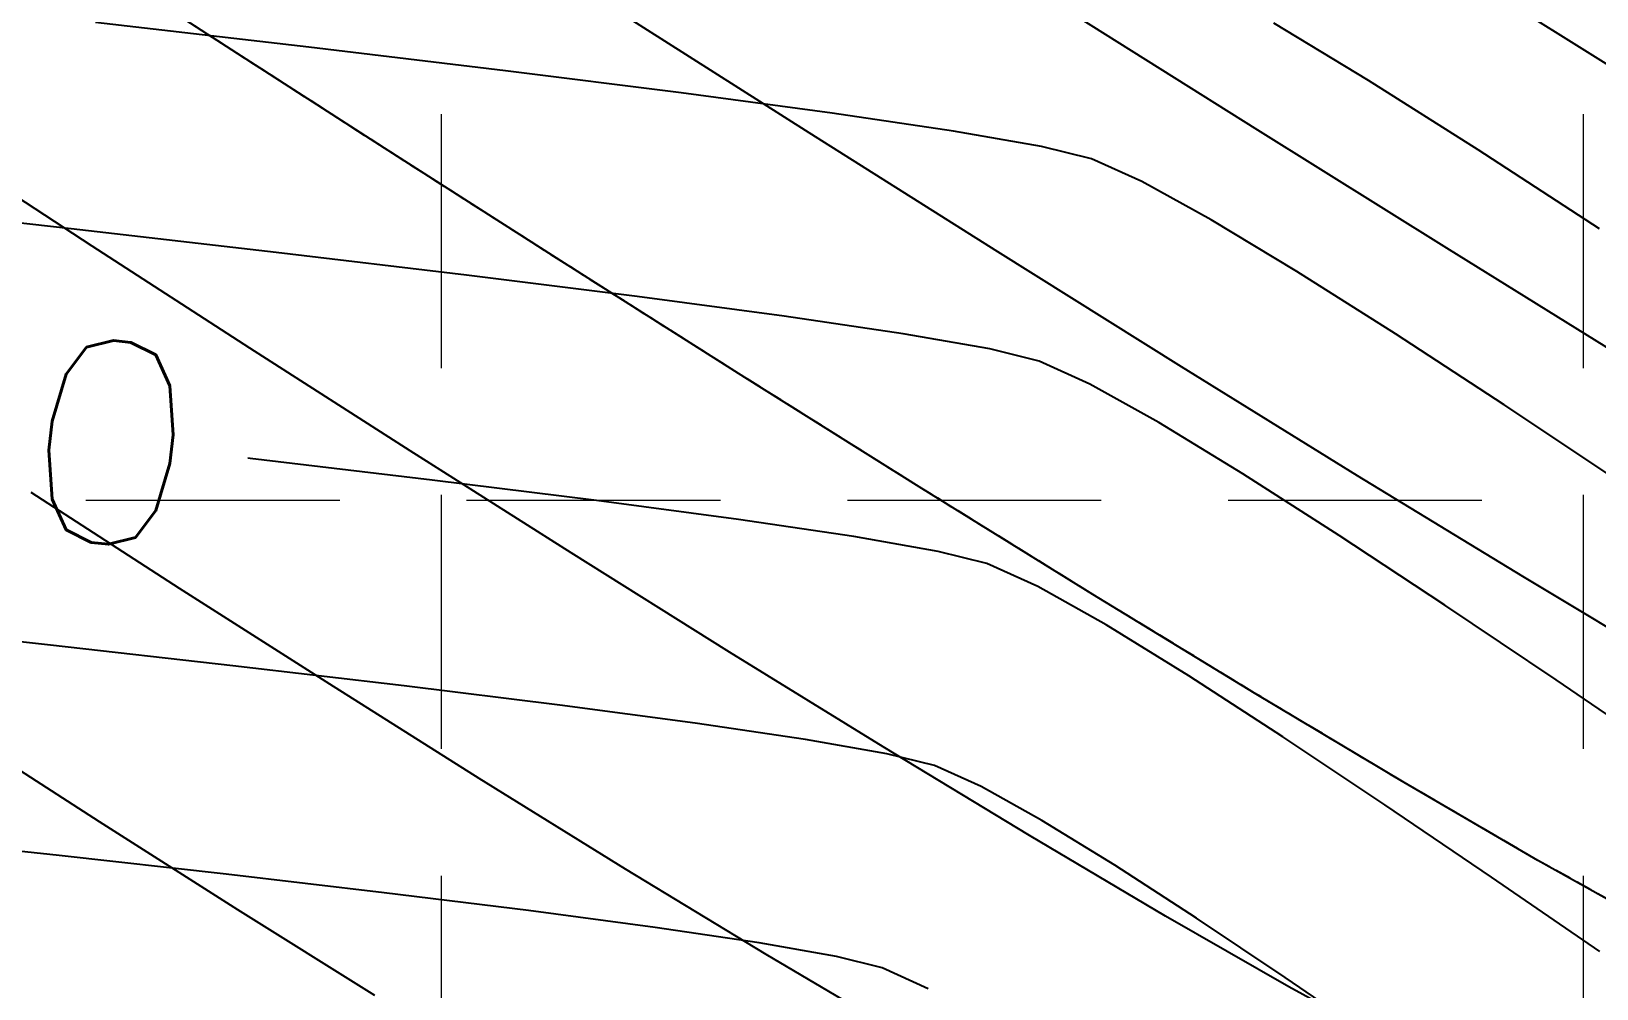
# Model space of a CAD drawing. Header units: inches. Extents: x 2547543 to 2548696, y 7125653 to 7126375.
# Drawn here: x 2547933.13 to 2547957.79, y 7125790.6 to 7125805.68 of the extents above; entities that cross this region are included whole.
import ezdxf

# ---------------------------------------------------------------- set-up
doc = ezdxf.new("R2010")
doc.units = ezdxf.units.IN
doc.header["$MEASUREMENT"] = 0
doc.linetypes.add('DASHED2', pattern=[0.375, 0.25, -0.125])
doc.linetypes.add('HIDDEN', pattern=[0.375, 0.25, -0.125])
for name, color, linetype in [('CONT-MJR', 6, 'Continuous'), ('CONT-MNR', 14, 'Continuous'), ('GRID', 254, 'HIDDEN'), ('V-100YR-LINE', 2, 'DASHED2'), ('V-TOPO-MAJR-E', 6, 'Continuous'), ('V-TOPO-MINR-E', 14, 'Continuous')]:
    doc.layers.add(name, color=color, linetype=linetype)
doc.styles.add('L100', font='simplex', dxfattribs={"height": 4})

msp = doc.modelspace()

# ---------------------------------------------------------------- linework, layer by layer
at = {"layer": 'CONT-MJR', "color": 35, "extrusion": (-0.5324782153111639, -0.8464437076492669, 0), "elevation": -7388321.236948129}
msp.add_lwpolyline([(-1637637.141182686, 565.0000000000005), (-1637640.776946147, 565.0000000000005)], dxfattribs=at)
at = {"layer": 'CONT-MJR', "color": 35, "extrusion": (-0.5297660379130557, -0.8481438233424228, 0), "elevation": -7393525.429310606}
msp.add_lwpolyline([(-1613975.370794759, 565), (-1613978.882345465, 565)], dxfattribs=at)
at = {"layer": 'CONT-MJR', "color": 35, "extrusion": (-0.526392381449514, -0.8502417660594601, 0), "elevation": -7399879.027962423}
msp.add_lwpolyline([(-1584586.568865162, 565.0000000000009), (-1584589.89739196, 565.0000000000009)], dxfattribs=at)
at = {"layer": 'CONT-MJR', "color": 35, "extrusion": (-0.5430028500733179, -0.8397308526023406, 0), "elevation": -7367283.952243068}
msp.add_lwpolyline([(-1729747.07227406, 570), (-1729749.652395786, 570)], dxfattribs=at)
at = {"layer": 'CONT-MJR', "color": 35, "elevation": 570}
for points in [[(2547936.38092264, 7125791.838080369), (2547934.199580304, 7125793.224731404)], [(2547938.540953381, 7125790.492199296), (2547936.38092264, 7125791.838080369)]]:
    msp.add_lwpolyline(points, dxfattribs=at)
at = {"layer": 'CONT-MNR', "color": 35, "extrusion": (-0.5438518198138433, -0.8391812665242062, 0), "elevation": -7365542.175721648}
msp.add_lwpolyline([(-1737202.280273827, 567), (-1737205.480437733, 567)], dxfattribs=at)
at = {"layer": 'CONT-MNR', "color": 35}
for points, elevation in [([(2547958.686657796, 7125804.707278117), (2547955.452975307, 7125806.730426876)], 564), ([(2547938.692299325, 7125803.840220992), (2547935.906412904, 7125805.633171231)], 567), ([(2547948.355362921, 7125802.20900735), (2547945.383946968, 7125804.083351876)], 566), ([(2547941.529329559, 7125802.02807397), (2547938.692299325, 7125803.840220992)], 567), ([(2547952.404388465, 7125795.254288017), (2547949.85503306, 7125796.809837192)], 567), ([(2547954.758762642, 7125793.846234544), (2547952.404388465, 7125795.254288017)], 567), ([(2547952.943588368, 7125790.626840469), (2547950.998727834, 7125791.742279536)], 568), ([(2547946.798665327, 7125789.900352286), (2547944.708375855, 7125791.135188663)], 569)]:
    msp.add_lwpolyline(points, dxfattribs=dict(at, elevation=elevation))
at = {"layer": 'CONT-MNR', "color": 35, "extrusion": (-0.5362160276840746, -0.8440807850287267, 0), "elevation": -7381003.457172578}
msp.add_lwpolyline([(-1670298.619737624, 566.0000000000005), (-1670302.16895936, 566.0000000000005)], dxfattribs=at)
at = {"layer": 'CONT-MNR', "color": 35, "extrusion": (-0.5462183961743816, -0.8376428019631558, 0), "elevation": -7360605.473488284}
msp.add_lwpolyline([(-1757985.654512483, 568.0000000000009), (-1757988.515977033, 568.0000000000009)], dxfattribs=at)
at = {"layer": 'CONT-MNR', "color": 35, "extrusion": (-0.5429136820106748, -0.8397885054498019, 0), "elevation": -7367475.138457553}
msp.add_lwpolyline([(-1728966.846577515, 568), (-1728969.803677091, 568)], dxfattribs=at)
at = {"layer": 'CONT-MNR', "color": 35, "extrusion": (0.5303104131103685, 0.847803553747394, 0), "elevation": 7392483.981013859}
msp.add_lwpolyline([(1618724.025071792, 566.0000000000009), (1618727.442759952, 566.0000000000009)], dxfattribs=at)
at = {"layer": 'CONT-MNR', "color": 35, "extrusion": (-0.5350529831667579, -0.8448185042980256, 0), "elevation": -7383293.127483541}
msp.add_lwpolyline([(-1660130.120304906, 567), (-1660133.480729689, 567)], dxfattribs=at)
at = {"layer": 'CONT-MNR', "color": 35, "extrusion": (-0.5393542512443736, -0.8420789699693378, 0), "elevation": -7374727.328296792}
msp.add_lwpolyline([(-1697764.09082846, 568), (-1697767.094046401, 568)], dxfattribs=at)
at = {"layer": 'CONT-MNR', "color": 35, "extrusion": (-0.5263727148078029, -0.850253941540916, 0), "elevation": -7399911.892001163}
msp.add_lwpolyline([(-1584418.041546672, 566), (-1584421.304297218, 566)], dxfattribs=at)
at = {"layer": 'CONT-MNR', "color": 35, "extrusion": (-0.5312528395069456, -0.8472133264507868, 0), "elevation": -7390675.597093992}
msp.add_lwpolyline([(-1626945.887033927, 567), (-1626949.182122364, 567)], dxfattribs=at)
at = {"layer": 'CONT-MNR', "color": 35, "extrusion": (0.5353724958983351, 0.8446160610807655, 0), "elevation": 7382660.859654708}
msp.add_lwpolyline([(1662923.548798464, 568.0000000000009), (1662926.548635453, 568.0000000000009)], dxfattribs=at)
at = {"layer": 'CONT-MNR', "color": 35, "extrusion": (-0.5213554206243429, -0.8533396307365636, 0), "elevation": -7409116.057076096}
msp.add_lwpolyline([(-1540800.570656721, 566.0000000000009), (-1540803.619068973, 566.0000000000009)], dxfattribs=at)
at = {"layer": 'CONT-MNR', "color": 35, "extrusion": (-0.5433330689454672, -0.8395172280485376, 0), "elevation": -7366606.860636031}
msp.add_lwpolyline([(-1732645.383749576, 569), (-1732648.16721152, 569)], dxfattribs=at)
at = {"layer": 'CONT-MNR', "color": 35, "extrusion": (-0.5266519222098596, -0.8500810272160295, 0), "elevation": -7399387.360686598}
msp.add_lwpolyline([(-1586850.757116206, 567), (-1586853.927533541, 567)], dxfattribs=at)
at = {"layer": 'CONT-MNR', "color": 35, "extrusion": (-0.5307617034253547, -0.8475210995467994, 0), "elevation": -7391613.545292046}
msp.add_lwpolyline([(-1622663.160040639, 568), (-1622666.107022992, 568)], dxfattribs=at)
at = {"layer": 'CONT-MNR', "color": 35, "extrusion": (-0.5385592080672241, -0.8425876686766811, 0), "elevation": -7376322.707532898}
msp.add_lwpolyline([(-1690801.728553222, 569.0000000000009), (-1690804.536110885, 569.0000000000009)], dxfattribs=at)
at = {"layer": 'CONT-MNR', "color": 35, "extrusion": (0.5146740433798109, 0.8573859277309585, 0), "elevation": 7420925.28898642}
msp.add_lwpolyline([(1482877.868145872, 566.0000000000005), (1482880.642884195, 566.0000000000005)], dxfattribs=at)
at = {"layer": 'CONT-MNR', "color": 35, "extrusion": (-0.5252391424299345, -0.8509546658074488, 0), "elevation": -7402009.260807153}
msp.add_lwpolyline([(-1574559.137835696, 568), (-1574561.982528177, 568)], dxfattribs=at)
at = {"layer": 'CONT-MNR', "color": 35, "extrusion": (-0.5330976861019044, -0.8460536963294915, 0), "elevation": -7387105.292994717}
msp.add_lwpolyline([(-1643050.033544935, 569), (-1643052.817517869, 569)], dxfattribs=at)
at = {"layer": 'CONT-MNR', "color": 35, "extrusion": (0.5183853110815282, 0.8551471623381015, 0), "elevation": 7414420.933192687}
msp.add_lwpolyline([(1515035.194634907, 568), (1515037.887661847, 568)], dxfattribs=at)
at = {"layer": 'CONT-MNR', "color": 35, "extrusion": (-0.5266329227422241, -0.8500927976897479, 0), "elevation": -7399415.266519123}
msp.add_lwpolyline([(-1586689.360748364, 569.0000000000005), (-1586692.073505888, 569.0000000000005)], dxfattribs=at)
at = {"layer": 'CONT-MNR', "color": 35, "extrusion": (0.50273601442217, 0.8644399920196381, 0), "elevation": 7440769.79592091}
msp.add_lwpolyline([(1379836.765437918, 567.0000000000009), (1379839.206518804, 567.0000000000009)], dxfattribs=at)
at = {"layer": 'CONT-MNR', "color": 35, "extrusion": (-0.5095299408697461, -0.8604529268689095, 0), "elevation": -7429665.68262354}
msp.add_lwpolyline([(-1438412.350719891, 568.0000000000005), (-1438414.842802464, 568.0000000000005)], dxfattribs=at)
at = {"layer": 'CONT-MNR', "color": 35, "extrusion": (0.5187109767110597, 0.8549496608803695, 0), "elevation": 7413839.602821306}
msp.add_lwpolyline([(1517861.615204853, 569.0000000000005), (1517864.20919219, 569.0000000000005)], dxfattribs=at)
at = {"layer": 'CONT-MNR', "color": 35, "extrusion": (0.4870193586633254, 0.8733911748392946, 0), "elevation": 7464508.707391309}
msp.add_lwpolyline([(1245033.827990447, 567), (1245035.908085542, 567)], dxfattribs=at)
at = {"layer": 'CONT-MNR', "color": 35, "extrusion": (-0.4801257811669291, -0.8771996547302365, 0), "elevation": -7474078.974961359}
msp.add_lwpolyline([(-1186210.405579283, 568.0000000000009), (-1186212.348759156, 568.0000000000009)], dxfattribs=at)
at = {"layer": 'GRID', "color": 252, "linetype": 'HIDDEN', "lineweight": 0, "ltscale": 16}
for p, q in [((2547939.583313596, 7126356.376313465), (2547939.583313596, 7125726.296813901)), ((2547957.583313596, 7126356.376313465), (2547957.583313596, 7125726.296813901)), ((2547561.986892405, 7125798.2968139), (2548677.986892388, 7125798.2968139))]:
    msp.add_line(p, q, dxfattribs=at)
at = {"layer": 'V-100YR-LINE', "color": 5}
for p, q in [((2547935.906412904, 7125805.633171231, 567), (2547933.220895304, 7125807.373586195, 567)), ((2547938.692299325, 7125803.840220992, 567), (2547935.906412904, 7125805.633171231, 567)), ((2547941.529329559, 7125802.02807397, 567), (2547938.692299325, 7125803.840220992, 567)), ((2547944.368278598, 7125800.230068665, 567), (2547941.529329559, 7125802.02807397, 567)), ((2547947.159921435, 7125798.479543576, 567), (2547944.368278598, 7125800.230068665, 567)), ((2547949.85503306, 7125796.809837192, 567), (2547947.159921435, 7125798.479543576, 567)), ((2547952.404388465, 7125795.254288017, 567), (2547949.85503306, 7125796.809837192, 567)), ((2547954.758762642, 7125793.846234544, 567), (2547952.404388465, 7125795.254288017, 567)), ((2547956.868930583, 7125792.619015269, 567), (2547954.758762642, 7125793.846234544, 567)), ((2547958.685667281, 7125791.60596869, 567), (2547956.868930583, 7125792.619015269, 567))]:
    msp.add_line(p, q, dxfattribs=at)
at = {"layer": 'V-TOPO-MAJR-E', "color": 35, "extrusion": (-0.1135010681913761, -0.993537874224942, 0), "elevation": -7368944.665549944}
msp.add_lwpolyline([(1722685.698660636, 570), (1722685.66014898, 570)], dxfattribs=at)
at = {"layer": 'V-TOPO-MAJR-E', "color": 35, "extrusion": (-0.1178381762724403, -0.9930328112468315, 0), "elevation": -7376396.364632595}
msp.add_lwpolyline([(1690496.355619029, 570), (1690493.470008643, 570)], dxfattribs=at)
at = {"layer": 'V-TOPO-MAJR-E', "color": 35, "elevation": 570}
for points in [[(2547942.030535141, 7125798.28867623), (2547939.44349385, 7125798.611300661)], [(2547946.087597463, 7125797.720954962), (2547944.268705242, 7125797.989786356)], [(2547947.416805113, 7125797.488505974), (2547946.087597463, 7125797.720954962)], [(2547948.185921502, 7125797.298763318), (2547947.416805113, 7125797.488505974)], [(2547948.986332401, 7125796.933992839), (2547948.185921502, 7125797.298763318)], [(2547951.369325641, 7125795.525171285), (2547950.064380108, 7125796.328581429)], [(2547954.456954258, 7125793.494923583), (2547952.850430019, 7125794.566404603)]]:
    msp.add_lwpolyline(points, dxfattribs=at)
at = {"layer": 'V-TOPO-MAJR-E', "color": 35, "extrusion": (-0.1323670059560711, -0.9912007746840321, 0), "elevation": -7400360.241909599}
msp.add_lwpolyline([(1582303.788036565, 570), (1582301.529997469, 570)], dxfattribs=at)
at = {"layer": 'V-TOPO-MAJR-E', "color": 35, "extrusion": (0.4896526081853232, 0.8719176126775455, 0), "elevation": 7460717.717792822}
msp.add_lwpolyline([(1267562.220331395, 570), (1267563.456741454, 570)], dxfattribs=at)
at = {"layer": 'V-TOPO-MAJR-E', "color": 35, "extrusion": (0.5434130809088007, 0.8394654391320737, 0), "elevation": 7366449.173314322}
msp.add_lwpolyline([(1733331.620779062, 570), (1733333.385121356, 570)], dxfattribs=at)
at = {"layer": 'V-TOPO-MAJR-E', "color": 35, "extrusion": (-0.5617491816665244, -0.8273075950920492, 0), "elevation": -7326534.410525432}
msp.add_lwpolyline([(-1894964.558170753, 570.0000000000005), (-1894966.590311071, 570.0000000000005)], dxfattribs=at)
at = {"layer": 'V-TOPO-MAJR-E', "color": 35, "extrusion": (0.5654426252788457, 0.8247876317681826, 0), "elevation": 7317988.407464407}
msp.add_lwpolyline([(1927701.959062972, 570.0000000000009), (1927704.026440019, 570.0000000000009)], dxfattribs=at)
at = {"layer": 'V-TOPO-MINR-E', "color": 35, "extrusion": (-0.1152439674653391, -0.9933372176470827, 0), "elevation": -7371962.168185691}
msp.add_lwpolyline([(1709755.056181607, 568), (1709751.67356699, 568)], dxfattribs=at)
at = {"layer": 'V-TOPO-MINR-E', "color": 35}
for points, elevation in [([(2547954.196769296, 7125804.907785382), (2547952.705368886, 7125805.808225707)], 567), ([(2547957.838445916, 7125802.572320161), (2547955.926372543, 7125803.814875934)], 567), ([(2547951.719733788, 7125802.710220763), (2547950.626478318, 7125803.314740479)], 568), ([(2547936.985669801, 7125802.198924641), (2547933.753032128, 7125802.571285052)], 569), ([(2547942.674285669, 7125801.503505239), (2547939.982447522, 7125801.840901537)], 569), ([(2547954.621997611, 7125800.913247328), (2547953.067466463, 7125801.897200741)], 568), ([(2547944.992104624, 7125801.193025251), (2547942.674285669, 7125801.503505239)], 569), ([(2547946.866824768, 7125800.915751071), (2547944.992104624, 7125801.193025251)], 569), ([(2547955.399961647, 7125796.642229895), (2547953.737905208, 7125797.738493484)], 569), ([(2547957.156326258, 7125795.461833761), (2547955.399961647, 7125796.642229895)], 569), ([(2547943.585974314, 7125794.780606013), (2547941.453762057, 7125795.064591397)], 571), ([(2547945.328488878, 7125794.522936764), (2547943.585974314, 7125794.780606013)], 571), ([(2547948.092665492, 7125793.781543328), (2547947.36119286, 7125794.111548493)], 571), ([(2547949.05241941, 7125793.246666374), (2547948.092665492, 7125793.781543328)], 571), ([(2547950.198705978, 7125792.543127439), (2547949.05241941, 7125793.246666374)], 571), ([(2547944.596049819, 7125791.320667149), (2547942.956546017, 7125791.563705196)], 572), ([(2547945.81259874, 7125791.105538606), (2547944.596049819, 7125791.320667149)], 572)]:
    msp.add_lwpolyline(points, dxfattribs=dict(at, elevation=elevation))
at = {"layer": 'V-TOPO-MINR-E', "color": 35, "extrusion": (-0.1193343536653699, -0.9928541242474991, 0), "elevation": -7378941.786997396}
msp.add_lwpolyline([(1679379.99000397, 568.0000000000005), (1679376.868187541, 568.0000000000005)], dxfattribs=at)
at = {"layer": 'V-TOPO-MINR-E', "color": 35, "extrusion": (-0.1249513834541726, -0.9921628655482366, 0), "elevation": -7388327.870500182}
msp.add_lwpolyline([(1637595.638248588, 568.0000000000005), (1637592.844608313, 568.0000000000005)], dxfattribs=at)
at = {"layer": 'V-TOPO-MINR-E', "color": 35, "extrusion": (0.5341776164685328, 0.8453722695144413, 0), "elevation": 7385017.966712892}
msp.add_lwpolyline([(1652473.613152477, 567.0000000000009), (1652475.659118864, 567.0000000000009)], dxfattribs=at)
at = {"layer": 'V-TOPO-MINR-E', "color": 35, "extrusion": (-0.1331913285421624, -0.9910903440157078, 0), "elevation": -7401680.204966129}
msp.add_lwpolyline([(1576149.072751001, 568.0000000000005), (1576146.674593785, 568.0000000000005)], dxfattribs=at)
at = {"layer": 'V-TOPO-MINR-E', "color": 35, "extrusion": (-0.1465097170721343, -0.9892092310545042, 0), "elevation": -7422210.29337352}
msp.add_lwpolyline([(1476453.803032964, 568.0000000000009), (1476451.867505857, 568.0000000000009)], dxfattribs=at)
at = {"layer": 'V-TOPO-MINR-E', "color": 35, "extrusion": (-0.1717740007825548, -0.9851363827689823, 0), "elevation": -7457560.046923788}
msp.add_lwpolyline([(1286049.468317357, 568), (1286048.062117542, 568)], dxfattribs=at)
at = {"layer": 'V-TOPO-MINR-E', "color": 35, "extrusion": (-0.2380691822184383, -0.9712481992147239, 0), "elevation": -7527512.319188571}
msp.add_lwpolyline([(778257.4361749033, 568), (778256.6240628031, 568)], dxfattribs=at)
at = {"layer": 'V-TOPO-MINR-E', "color": 35, "extrusion": (0.4127165401335626, 0.9108595157872489, 0), "elevation": 7542187.123850963}
msp.add_lwpolyline([(620111.8158481042, 568), (620112.6843679133, 568)], dxfattribs=at)
at = {"layer": 'V-TOPO-MINR-E', "color": 35, "extrusion": (-0.1112097793082952, -0.9937969536007848, 0), "elevation": -7364956.037670583}
msp.add_lwpolyline([(1739669.870392851, 569.0000000000009), (1739666.449756476, 569.0000000000009)], dxfattribs=at)
at = {"layer": 'V-TOPO-MINR-E', "color": 35, "extrusion": (0.5165406399176202, 0.8562626742498445, 0), "elevation": 7417679.496620916}
msp.add_lwpolyline([(1499049.164494334, 568.0000000000005), (1499050.738465402, 568.0000000000005)], dxfattribs=at)
at = {"layer": 'V-TOPO-MINR-E', "color": 35, "extrusion": (-0.1186257867674806, -0.9929390327274863, 0), "elevation": -7377738.172366675}
msp.add_lwpolyline([(1684645.211893023, 569.0000000000005), (1684642.19380468, 569.0000000000005)], dxfattribs=at)
at = {"layer": 'V-TOPO-MINR-E', "color": 35, "extrusion": (-0.1719131542005242, -0.9851121090580639, 0), "elevation": -7457738.351454611}
msp.add_lwpolyline([(1284995.783247538, 569), (1284994.400113882, 569)], dxfattribs=at)
at = {"layer": 'V-TOPO-MINR-E', "color": 35, "extrusion": (-0.5461722578186036, -0.8376728865072146, 0), "elevation": -7360712.348391417}
msp.add_lwpolyline([(-1757560.224928014, 568), (-1757562.270656023, 568)], dxfattribs=at)
at = {"layer": 'V-TOPO-MINR-E', "color": 35, "extrusion": (-0.2386417519341075, -0.97110767386208, 0), "elevation": -7527966.550083841}
msp.add_lwpolyline([(773819.3249449099, 569), (773818.5204165508, 569)], dxfattribs=at)
at = {"layer": 'V-TOPO-MINR-E', "color": 35, "extrusion": (-0.413658817638722, -0.9104319758168289, 0), "elevation": -7541538.190874891}
msp.add_lwpolyline([(-627915.0775347762, 569.0000000000005), (-627915.9517124053, 569.0000000000005)], dxfattribs=at)
at = {"layer": 'V-TOPO-MINR-E', "color": 35, "extrusion": (-0.486742886241956, -0.8735452837104957, 0), "elevation": -7464905.534134093}
msp.add_lwpolyline([(-1242681.739751799, 569), (-1242682.98269278, 569)], dxfattribs=at)
at = {"layer": 'V-TOPO-MINR-E', "color": 35, "extrusion": (-0.5535597270696452, -0.8328094791526931, 0), "elevation": -7344879.630339656}
msp.add_lwpolyline([(-1822591.409903405, 568), (-1822593.601391299, 568)], dxfattribs=at)
at = {"layer": 'V-TOPO-MINR-E', "color": 35, "extrusion": (0.5204027761396331, 0.8539209275958537, 0), "elevation": 7410830.053263679}
msp.add_lwpolyline([(1532535.708956672, 569.0000000000009), (1532537.262679864, 569.0000000000009)], dxfattribs=at)
at = {"layer": 'V-TOPO-MINR-E', "color": 35, "extrusion": (0.539152976314107, 0.8422078532830479, 0), "elevation": 7375139.657568041}
msp.add_lwpolyline([(1695988.411455431, 569), (1695990.214874637, 569)], dxfattribs=at)
at = {"layer": 'V-TOPO-MINR-E', "color": 35, "extrusion": (-0.1088873588995751, -0.9940540946406666, 0), "elevation": -7360864.444762991}
msp.add_lwpolyline([(1756874.54820311, 571.0000000000005), (1756871.547437986, 571.0000000000005)], dxfattribs=at)
at = {"layer": 'V-TOPO-MINR-E', "color": 35, "extrusion": (-0.1124188904879916, -0.9936609044646213, 0), "elevation": -7367060.759157301}
msp.add_lwpolyline([(1730710.646909307, 571.0000000000009), (1730707.75210161, 571.0000000000009)], dxfattribs=at)
at = {"layer": 'V-TOPO-MINR-E', "color": 35, "extrusion": (-0.116955668270477, -0.9931371363811777, 0), "elevation": -7374887.915620365}
msp.add_lwpolyline([(1697050.685477541, 571.0000000000005), (1697047.967641815, 571.0000000000005)], dxfattribs=at)
at = {"layer": 'V-TOPO-MINR-E', "color": 35, "extrusion": (-0.5621553335257322, -0.8270316686733181, 0), "elevation": -7325606.216448995}
msp.add_lwpolyline([(-1898560.487170043, 569.0000000000005), (-1898562.66577868, 569.0000000000005)], dxfattribs=at)
at = {"layer": 'V-TOPO-MINR-E', "color": 35, "extrusion": (-0.1231031698064051, -0.9923938782477527, 0), "elevation": -7385255.069187801}
msp.add_lwpolyline([(1651353.541005107, 571), (1651351.071116905, 571)], dxfattribs=at)
at = {"layer": 'V-TOPO-MINR-E', "color": 35, "extrusion": (-0.172940212404834, -0.9849323240372259, 0), "elevation": -7459067.566392613}
msp.add_lwpolyline([(1277218.597179718, 571), (1277217.295558456, 571)], dxfattribs=at)
at = {"layer": 'V-TOPO-MINR-E', "color": 35, "extrusion": (-0.2408460872700679, -0.9705633221210757, 0), "elevation": -7529697.558168699}
msp.add_lwpolyline([(756724.6250104264, 571), (756723.8515471076, 571)], dxfattribs=at)
at = {"layer": 'V-TOPO-MINR-E', "color": 35, "extrusion": (-0.1073292591044945, -0.9942235312745722, 0), "elevation": -7358098.59764942}
msp.add_lwpolyline([(1768409.454557705, 572), (1768406.73047233, 572)], dxfattribs=at)
at = {"layer": 'V-TOPO-MINR-E', "color": 35, "extrusion": (-0.111126274670808, -0.993806294545264, 0), "elevation": -7364799.998614512}
msp.add_lwpolyline([(1740292.267761006, 572), (1740289.617307167, 572)], dxfattribs=at)
at = {"layer": 'V-TOPO-MINR-E', "color": 35, "extrusion": (-0.5435227783087297, -0.8393944182918777, 0), "elevation": -7366219.457600012}
msp.add_lwpolyline([(-1734293.847715129, 571.0000000000009), (-1734295.385812777, 571.0000000000009)], dxfattribs=at)
at = {"layer": 'V-TOPO-MINR-E', "color": 35, "extrusion": (-0.1159524420340918, -0.9932547665057192, 0), "elevation": -7373166.690822408}
msp.add_lwpolyline([(1704499.249692741, 572.0000000000009), (1704496.742785995, 572.0000000000009)], dxfattribs=at)
at = {"layer": 'V-TOPO-MINR-E', "color": 35, "extrusion": (-0.1224402340115504, -0.9924758884200647, 0), "elevation": -7384147.063681813}
msp.add_lwpolyline([(1656286.352688948, 572), (1656284.059204637, 572)], dxfattribs=at)
at = {"layer": 'V-TOPO-MINR-E', "color": 35, "extrusion": (-0.1317903492855425, -0.9912776118904304, 0), "elevation": -7399431.936301501}
msp.add_lwpolyline([(1586608.2500813, 572), (1586606.239816872, 572)], dxfattribs=at)
at = {"layer": 'V-TOPO-MINR-E', "color": 35, "extrusion": (-0.5558676829893957, -0.8312707856095994, 0), "elevation": -7339786.36147306}
msp.add_lwpolyline([(-1842958.012031203, 571), (-1842959.689109215, 571)], dxfattribs=at)
at = {"layer": 'V-TOPO-MINR-E', "color": 35, "extrusion": (-0.2428365176606806, -0.9700672274076854, 0), "elevation": -7531230.709155772}
msp.add_lwpolyline([(741277.1785675895, 572), (741276.4323662352, 572)], dxfattribs=at)
at = {"layer": 'V-TOPO-MINR-E', "color": 35, "extrusion": (0.4117582399611366, 0.911293120693944, 0), "elevation": 7542822.230218195}
msp.add_lwpolyline([(612176.1845541256, 572), (612176.9787588678, 572)], dxfattribs=at)
at = {"layer": 'V-TOPO-MINR-E', "color": 35, "extrusion": (-0.5633185399678201, -0.8262398093341445, 0), "elevation": -7322921.109666244}
msp.add_lwpolyline([(-1908868.188997742, 571), (-1908869.95046297, 571)], dxfattribs=at)

# ---------------------------------------------------------------- texts
at = {"layer": 'V-TOPO-MAJR-E', "color": 35, "insert": (2547927.7434703, 7125801.550714118, 570), "char_height": 3.2, "width": 12.03809523809524, "attachment_point": 1, "rotation": 353.6759720906306, "style": 'L100'}
msp.add_mtext('\\Fsimplex.shx;\\W1.0000000000;\\T1.0000000000;\\o\\l570', dxfattribs=at)

doc.saveas('drawing.dxf')
